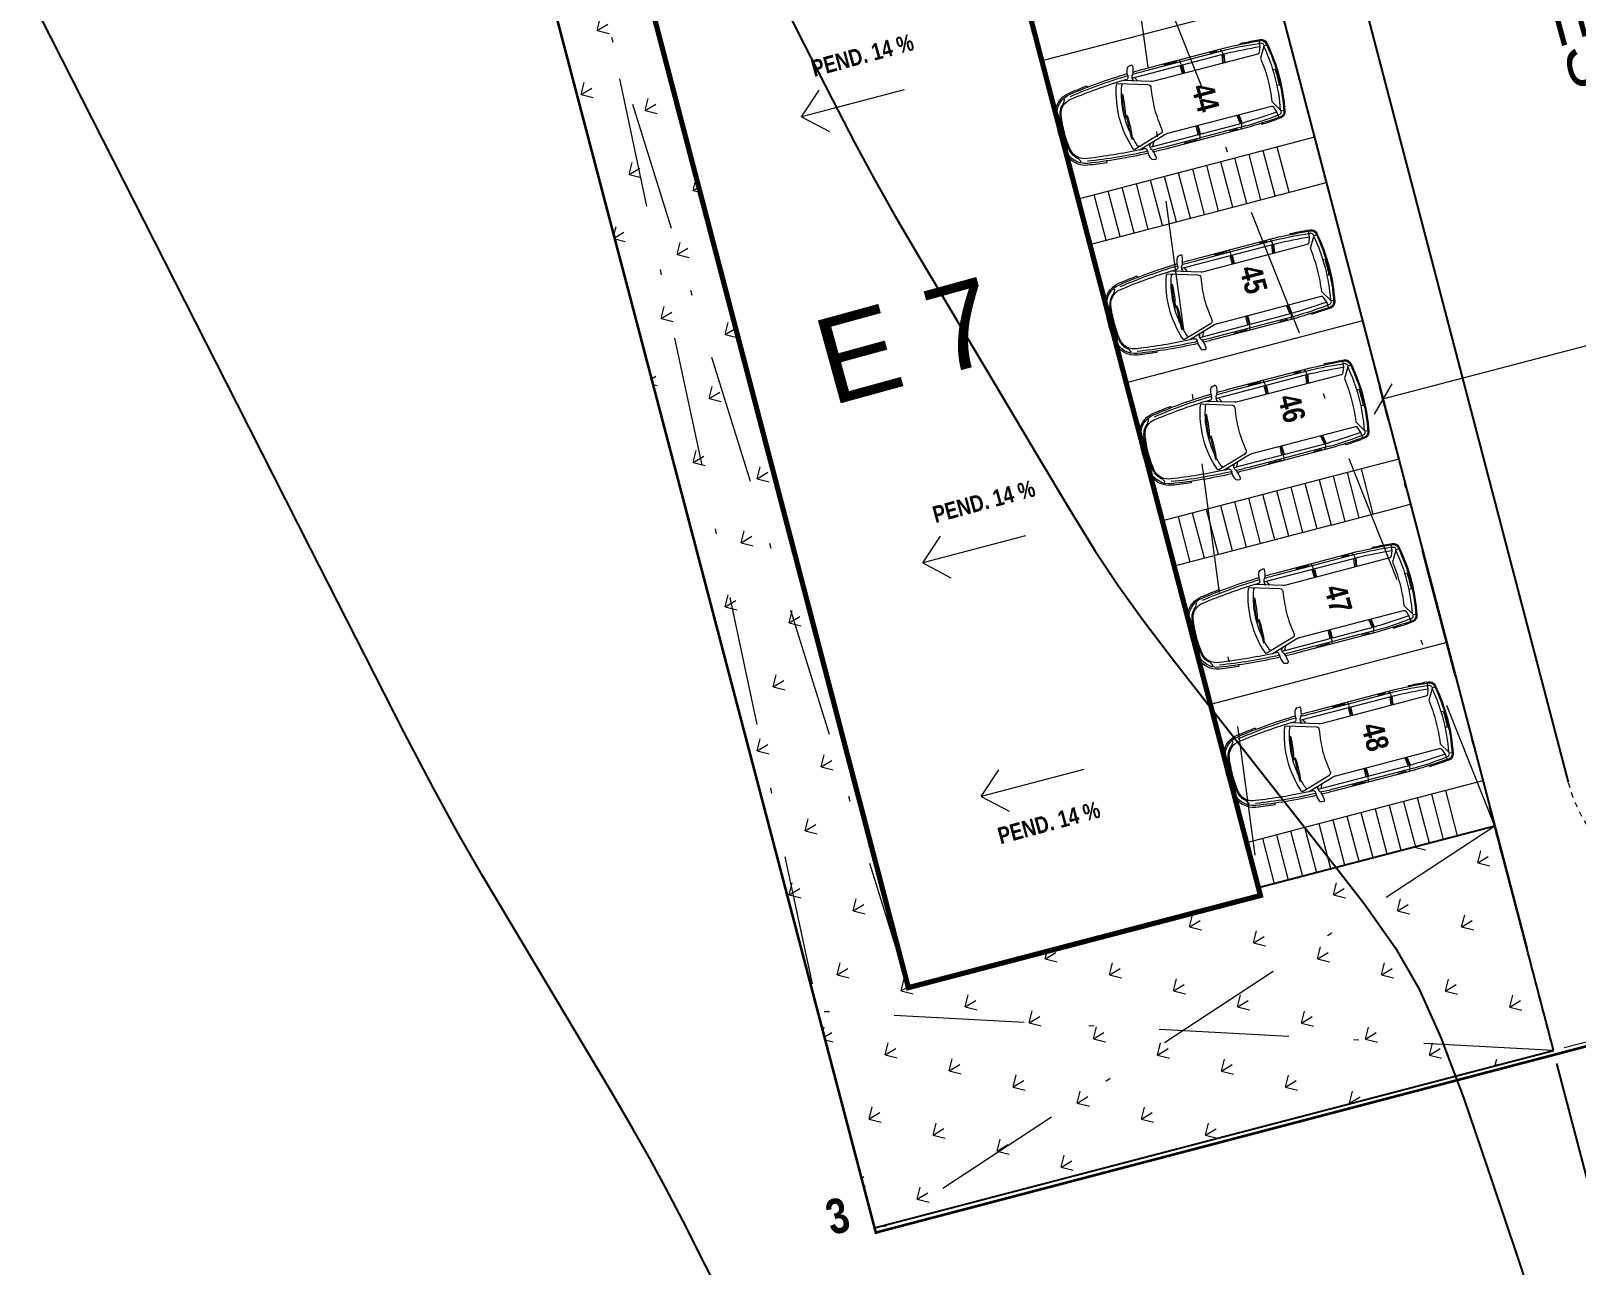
# Model space of a CAD drawing. Header units: metres. Extents: x -899 to -730, y -240 to 6.
# Drawn here: x -874.6 to -844.88, y -216.17 to -192.42 of the extents above; entities that cross this region are included whole.
import ezdxf

# ---------------------------------------------------------------- set-up
doc = ezdxf.new("R2010")
doc.units = ezdxf.units.M
doc.header["$LTSCALE"] = 5
doc.header["$MEASUREMENT"] = 0
doc.linetypes.add('DASHDOT', pattern=[1, 0.5, -0.25, 0, -0.25])
doc.linetypes.add('HIDDEN', pattern=[0.375, 0.25, -0.125])
doc.layers.get('0').update_dxf_attribs({"color": 30})
for name, color, linetype, lineweight in [('A-ANNO-TEXT', 3, 'Continuous', 18), ('A-AREA-PATT', 8, 'Continuous', 18), ('A-FLOR-OVHD', 3, 'HIDDEN', 18), ('U-ANNO-NOTE', 7, 'Continuous', 35), ('U-PARK-MNR', 255, 'Continuous', 13)]:
    doc.layers.add(name, color=color, linetype=linetype, lineweight=lineweight)
doc.layers.add('U-ANNO-DIMS', color=210, linetype='Continuous', lineweight=18, plot=False)
for name, color, linetype in [('U-BLDG', 7, 'Continuous'), ('U-GREN', 60, 'Continuous'), ('U-PROP', 1, 'Continuous'), ('U-STRT', 4, 'Continuous'), ('U-TOPO-CURV', 8, 'Continuous')]:
    doc.layers.add(name, color=color, linetype=linetype)
doc.styles.add('E-ARIAL', font='arial.ttf')
doc.styles.add('E-ROMANS', font='romans.shx', dxfattribs={"width": 0.8})
doc.dimstyles.new('E-0200_TICK_24', dxfattribs={"dimscale": 0.001, "dimtxt": 480, "dimasz": 480, "dimexe": 240, "dimexo": 120, "dimgap": 240, "dimtad": 0, "dimzin": 0, "dimdsep": 46, "dimtxsty": 'E-ROMANS', "dimblk": 'OBLIQUE', "dimcen": 240, "dimclrd": 256, "dimclre": 256, "dimclrt": 256, "dimadec": 0, "dimazin": 0, "dimtfac": 1, "dimtmove": 1, "dimatfit": 3, "dimldrblk": 'OPEN90', "dimfxl": 1, "dimtfill": 1, "dimtolj": 1, "dimtzin": 0, "dimlwd": -1, "dimarcsym": 0})

# ---------------------------------------------------------------- blocks, each defined once
blk = doc.blocks.new('_Oblique')
at = {"color": 0, "linetype": 'ByBlock', "lineweight": -2}
blk.add_line((-0.5, -0.5), (0.5, 0.5), dxfattribs=at)
blk = doc.blocks.new('*D283')
at = {"layer": 'U-ANNO-DIMS', "transparency": 16777216}
for p, q in [((-836.933, -196.451), (-841.814, -197.729)), ((-848.593, -199.504), (-843.712, -198.226))]:
    blk.add_line(p, q, dxfattribs=at)
at = {"layer": 'U-ANNO-DIMS', "linetype": 'DASHDOT', "lineweight": -2, "transparency": 16777216}
for p, q in [((-832.952, -211.657), (-836.994, -196.219)), ((-844.612, -214.709), (-848.654, -199.272))]:
    blk.add_line(p, q, dxfattribs=at)
at = {"layer": 'U-ANNO-DIMS', "linetype": 'DASHDOT', "transparency": 16777216, "xscale": 0.48, "yscale": 0.48, "zscale": 0.48}
for p, rotation in [((-836.933, -196.451), 14.67112543496389), ((-848.593, -199.504), 194.6711254349639)]:
    blk.add_blockref('_Oblique', p, dxfattribs=dict(at, rotation=rotation))
at = {"layer": 'U-ANNO-DIMS', "linetype": 'DASHDOT', "transparency": 16777216, "insert": (-842.763, -197.978), "char_height": 0.48, "attachment_point": 5, "rotation": 14.6711, "style": 'E-ROMANS', "bg_fill": 3, "box_fill_scale": 1.25, "bg_fill_color": 256, "bg_fill_true_color": 13158600, "bg_fill_transparency": 0}
blk.add_mtext('\\A1;12.00', dxfattribs=at)
blk = doc.blocks.new('_Open90')
at = {"color": 0, "linetype": 'ByBlock', "lineweight": -2}
for p, q in [((0, 0), (-1, 0)), ((-0.5, 0.5), (0, 0)), ((0, 0), (-0.5, -0.5))]:
    blk.add_line(p, q, dxfattribs=at)

msp = doc.modelspace()

# ---------------------------------------------------------------- linework, layer by layer
at = {"layer": 'A-ANNO-TEXT', "ltscale": 15}
msp.add_line((-858.373, -215.451, 8.83), (-872.084, -163.079, 8.83), dxfattribs=at)
at = {"layer": 'A-ANNO-TEXT', "linetype": 'DASHDOT'}
for p, q in [((-857.804, -193.554, -97), (-859.776, -194.073, -97)), ((-859.776, -194.073, -97), (-859.437, -193.562, -97)), ((-859.776, -194.073, -97), (-859.239, -194.36, -97)), ((-855.47, -202.139, -97), (-857.442, -202.658, -97)), ((-857.442, -202.658, -97), (-857.103, -202.147, -97)), ((-857.442, -202.658, -97), (-856.906, -202.945, -97)), ((-854.347, -206.633), (-856.319, -207.152)), ((-856.319, -207.152), (-855.98, -206.641)), ((-856.319, -207.152), (-855.782, -207.439))]:
    msp.add_line(p, q, dxfattribs=at)
at = {"layer": 'A-FLOR-OVHD', "linetype": 'DASHDOT'}
for p, q in [((-856.204, -170.43, 8.83), (-850.949, -209.059, 8.83)), ((-867.523, -173.394, 8.83), (-859.462, -211.288, 8.83)), ((-857.721, -210.832, 8.83), (-869.264, -173.85, 8.83))]:
    msp.add_line(p, q, dxfattribs=at)
at = {"layer": 'U-ANNO-NOTE'}
msp.add_point((-858.333, -215.541, 101.29), dxfattribs=at)
at = {"layer": 'U-BLDG', "const_width": 0.1, "elevation": 8.83}
msp.add_lwpolyline([(-862.622, -192.113), (-855.85, -190.34), (-850.949, -209.059), (-857.721, -210.832)], close=True, dxfattribs=at)
at = {"layer": 'U-PARK-MNR', "elevation": 8.83}
for points in [[(-850.607, -191.81), (-855.154, -193)], [(-853.42, -193.329), (-851.598, -192.852)], [(-851.67, -193.044), (-851.688, -192.876)], [(-851.631, -193.033), (-851.649, -192.865)], [(-852.497, -193.087), (-852.45, -193.248)], [(-852.45, -193.075), (-852.413, -193.238)], [(-853.308, -193.389), (-853.372, -193.317)], [(-851.406, -194.051), (-851.34, -194.206)], [(-851.367, -194.04), (-851.301, -194.196)], [(-853.072, -194.659), (-851.25, -194.182)], [(-852.149, -194.418), (-852.186, -194.255)], [(-852.102, -194.406), (-852.149, -194.245)], [(-854.229, -196.531), (-851.211, -195.741), (-849.683, -195.341), (-849.911, -194.47), (-851.439, -194.87), (-854.457, -195.661)], [(-853.003, -194.552), (-853.024, -194.647)], [(-850.398, -195.528), (-850.626, -194.658)], [(-853.263, -194.71), (-853.167, -194.684)], [(-851.482, -195.812), (-851.71, -194.941)], [(-851.211, -195.741), (-851.439, -194.87)], [(-850.94, -195.67), (-851.168, -194.799)], [(-850.669, -195.599), (-850.897, -194.729)], [(-852.565, -196.096), (-852.793, -195.225)], [(-852.295, -196.025), (-852.523, -195.154)], [(-852.024, -195.954), (-852.252, -195.083)], [(-851.753, -195.883), (-851.981, -195.012)], [(-853.649, -196.379), (-853.877, -195.509)], [(-853.378, -196.308), (-853.606, -195.438)], [(-853.107, -196.237), (-853.335, -195.367)], [(-852.836, -196.167), (-853.064, -195.296)], [(-854.191, -196.521), (-854.419, -195.65)], [(-853.92, -196.45), (-854.148, -195.58)], [(-852.462, -196.989), (-850.64, -196.512)], [(-851.539, -196.747), (-851.492, -196.907)], [(-851.492, -196.735), (-851.455, -196.898)], [(-850.712, -196.703), (-850.73, -196.535)], [(-850.673, -196.693), (-850.691, -196.525)], [(-852.35, -197.049), (-852.414, -196.976)], [(-852.114, -198.319), (-850.292, -197.842)], [(-851.191, -198.077), (-851.228, -197.914)], [(-851.144, -198.065), (-851.191, -197.905)], [(-850.448, -197.71), (-850.382, -197.866)], [(-850.409, -197.7), (-850.343, -197.855)], [(-848.986, -198.001), (-853.533, -199.192)], [(-852.045, -198.211), (-852.066, -198.306)], [(-851.806, -199.494), (-849.984, -199.017)], [(-850.056, -199.209), (-850.074, -199.041)], [(-850.017, -199.198), (-850.035, -199.03)], [(-850.883, -199.252), (-850.836, -199.413)], [(-850.836, -199.24), (-850.799, -199.403)], [(-851.997, -199.544), (-851.901, -199.519)], [(-851.694, -199.554), (-851.758, -199.481)], [(-849.792, -200.216), (-849.726, -200.371)], [(-849.753, -200.205), (-849.687, -200.361)], [(-851.458, -200.824), (-849.636, -200.347)], [(-850.535, -200.583), (-850.572, -200.42)], [(-850.488, -200.571), (-850.535, -200.41)], [(-849.818, -201.062), (-849.59, -201.932), (-848.062, -201.532), (-848.29, -200.662), (-849.818, -201.062), (-852.836, -201.852)], [(-851.649, -200.875), (-851.553, -200.849)], [(-851.389, -200.717), (-851.41, -200.812)], [(-849.048, -201.791), (-849.276, -200.92)], [(-850.132, -202.074), (-850.36, -201.204)], [(-849.861, -202.003), (-850.089, -201.133)], [(-849.319, -201.861), (-849.547, -200.991)], [(-851.215, -202.358), (-851.443, -201.487)], [(-850.945, -202.287), (-851.172, -201.416)], [(-850.674, -202.216), (-850.902, -201.345)], [(-850.403, -202.145), (-850.631, -201.274)], [(-852.299, -202.642), (-852.527, -201.771)], [(-852.028, -202.571), (-852.256, -201.7)], [(-851.757, -202.5), (-851.985, -201.629)], [(-851.486, -202.429), (-851.714, -201.558)], [(-852.57, -202.712), (-852.798, -201.842)], [(-849.59, -201.932), (-852.608, -202.723)], [(-850.882, -203.025), (-849.059, -202.548)], [(-849.131, -202.74), (-849.15, -202.572)], [(-849.092, -202.729), (-849.111, -202.561)], [(-849.959, -202.783), (-849.912, -202.944)], [(-849.912, -202.771), (-849.874, -202.934)], [(-850.769, -203.085), (-850.834, -203.012)], [(-850.534, -204.355), (-848.711, -203.878)], [(-848.868, -203.747), (-848.802, -203.902)], [(-848.829, -203.736), (-848.763, -203.892)], [(-849.61, -204.114), (-849.648, -203.951)], [(-849.564, -204.102), (-849.611, -203.941)], [(-847.365, -204.193), (-851.912, -205.383)], [(-850.465, -204.248), (-850.485, -204.343)], [(-850.185, -205.686), (-848.363, -205.209)], [(-848.435, -205.4), (-848.454, -205.232)], [(-848.396, -205.39), (-848.414, -205.222)], [(-850.073, -205.746), (-850.137, -205.673)], [(-849.262, -205.444), (-849.215, -205.604)], [(-849.216, -205.431), (-849.178, -205.594)], [(-849.837, -207.016), (-848.015, -206.539)], [(-848.171, -206.407), (-848.105, -206.563)], [(-848.132, -206.397), (-848.066, -206.552)], [(-848.914, -206.774), (-848.951, -206.611)], [(-848.867, -206.762), (-848.914, -206.602)], [(-846.669, -206.853), (-848.197, -207.253), (-847.969, -208.124), (-846.441, -207.724)], [(-849.768, -206.908), (-849.789, -207.003)], [(-848.197, -207.253), (-851.215, -208.043)], [(-848.511, -208.266), (-848.739, -207.395)], [(-848.24, -208.195), (-848.468, -207.324)], [(-849.865, -208.62), (-850.093, -207.749)], [(-849.594, -208.549), (-849.822, -207.679)], [(-849.324, -208.478), (-849.552, -207.608)], [(-849.053, -208.407), (-849.281, -207.537)], [(-848.782, -208.336), (-849.01, -207.466)], [(-850.949, -208.904), (-851.177, -208.033)], [(-850.678, -208.833), (-850.906, -207.962)], [(-850.407, -208.762), (-850.635, -207.891)], [(-850.136, -208.691), (-850.364, -207.82)], [(-847.969, -208.124), (-850.987, -208.914)]]:
    msp.add_lwpolyline(points, dxfattribs=at)
for points in [[(-851.024, -192.601), (-850.953, -192.588, -0.33391), (-850.825, -192.654, -0.049233), (-850.587, -193.298, -0.049233), (-850.479, -193.976, -0.33391), (-850.559, -194.096), (-850.626, -194.12)], [(-850.981, -192.613), (-850.962, -192.724), (-850.971, -192.833, -0.318175), (-851.001, -192.868), (-852.998, -193.391, -0.07261), (-853.056, -193.398), (-853.611, -193.379), (-853.515, -193.354)], [(-853.407, -193.256, -0.004782), (-853.171, -193.192), (-851.616, -192.785)], [(-853.404, -193.214, -0.004497), (-853.182, -193.153), (-851.626, -192.746, -0.008757), (-851.021, -192.62), (-850.95, -192.608, -0.33391), (-850.843, -192.663, -0.049233), (-850.606, -193.303, -0.049233), (-850.499, -193.977, -0.33391), (-850.565, -194.078), (-850.633, -194.102, -0.008757), (-851.222, -194.289), (-852.778, -194.696, -0.004497), (-853.001, -194.752)], [(-851.932, -192.826), (-851.93, -192.831, 0.414214), (-851.912, -192.842), (-851.796, -192.811, 0.414214), (-851.785, -192.793), (-851.787, -192.788)], [(-851.733, -192.774, -0.193782), (-851.669, -192.871), (-851.65, -193.039)], [(-851.617, -192.785, -0.024357), (-850.973, -192.663, -0.000346), (-850.943, -192.658, -0.337483), (-850.889, -192.686, -0.001846), (-850.879, -192.708), (-850.833, -192.69)], [(-851.601, -192.853, -0.013486), (-850.962, -192.724)], [(-851.331, -192.682), (-851.335, -192.662, -0.004489), (-851.024, -192.601)], [(-854.604, -193.683, -0.030527), (-853.501, -193.283, -0.148415), (-853.508, -193.135, -0.230944), (-853.48, -193.101), (-853.44, -193.084, -0.474401), (-853.413, -193.098, -0.077882), (-853.404, -193.25)], [(-852.806, -193.055), (-852.805, -193.06, 0.414214), (-852.787, -193.071), (-852.566, -193.013, 0.414214), (-852.555, -192.994), (-852.556, -192.989)], [(-852.517, -192.979, -0.092017), (-852.474, -193.081), (-852.431, -193.243)], [(-850.708, -193.166), (-850.67, -193.154, -0.011619), (-850.625, -193.308, -0.011619), (-850.588, -193.465), (-850.628, -193.473)], [(-854.826, -194.408, -0.035089), (-854.891, -194.064, -0.333012), (-854.631, -193.619, -0.008677), (-854.284, -193.478), (-854.272, -193.51)], [(-853.111, -194.778, -0.030512), (-854.273, -194.971, -0.333012), (-854.686, -194.728, -0.035089), (-854.797, -194.4, -0.035089), (-854.861, -194.061, -0.333012), (-854.62, -193.646, -0.030512), (-853.512, -193.245)], [(-854.72, -194.38, -0.035364), (-854.782, -194.049, -0.355184), (-854.578, -193.73, -0.024392), (-853.611, -193.379)], [(-853.659, -194.109, -0.081313), (-853.717, -193.454, -0.39897), (-853.696, -193.436), (-853.113, -193.456, -0.386285), (-853.055, -193.512, 0.028833), (-852.988, -193.927, 0.028833), (-852.843, -194.321, -0.386285), (-852.866, -194.399), (-853.365, -194.702, -0.39897), (-853.392, -194.696, -0.085834), (-853.659, -194.108)], [(-853.563, -194.083, -0.086771), (-853.618, -193.467, -0.399668), (-853.587, -193.44)], [(-853.57, -193.41, -0.000015), (-853.569, -193.41)], [(-853.503, -193.276, -0.073812), (-853.498, -193.305), (-853.497, -193.313, -0.346455), (-853.533, -193.364, 0.000174), (-853.547, -193.368)], [(-853.406, -193.243, -0.179061), (-853.414, -193.27, 0.20076), (-853.424, -193.308), (-853.418, -193.347, 0.386037), (-853.387, -193.373)], [(-854.854, -194.115), (-854.8, -194.062, -0.001094), (-854.802, -194.051, -0.204341), (-854.73, -193.81, 0.121962), (-854.728, -193.806), (-854.716, -193.746, 0.526865), (-854.727, -193.734), (-854.753, -193.739)], [(-850.595, -194.088), (-850.633, -193.982), (-850.694, -193.892, 0.318175), (-850.737, -193.876), (-852.735, -194.399, 0.07261), (-852.788, -194.421), (-853.263, -194.71, -0.024392), (-854.278, -194.878, -0.355184), (-854.611, -194.699, -0.035364), (-854.72, -194.38)], [(-853.445, -194.403, -0.047678), (-853.563, -194.083)], [(-851.387, -194.046), (-851.321, -194.201, -0.193782), (-851.329, -194.317)], [(-850.633, -193.982, -0.013486), (-851.253, -194.183)], [(-851.233, -194.25, 0.024357), (-850.612, -194.041, 0.000346), (-850.584, -194.031, 0.337483), (-850.55, -193.98, 0.001846), (-850.552, -193.955), (-850.503, -193.949)], [(-854.78, -194.377, -0.027374), (-854.832, -194.115)], [(-854.773, -194.356, -0.026405), (-854.821, -194.104)], [(-854.766, -194.335, -0.025368), (-854.81, -194.093)], [(-854.776, -194.395), (-854.756, -194.337, -0.74325), (-854.746, -194.337), (-854.734, -194.384)], [(-851.232, -194.25), (-852.788, -194.657, -0.004782), (-853.024, -194.717)], [(-852.168, -194.25), (-852.125, -194.412, -0.092017), (-852.113, -194.522)], [(-851.528, -194.369), (-851.529, -194.364, -0.414214), (-851.518, -194.346), (-851.402, -194.315, -0.414214), (-851.384, -194.326), (-851.383, -194.331)], [(-850.934, -194.2), (-850.928, -194.219, 0.004489), (-850.626, -194.121)], [(-854.826, -194.408, 0.035089), (-854.714, -194.739, 0.333012), (-854.269, -195.001, 0.008677), (-853.898, -194.953), (-853.903, -194.92)], [(-854.776, -194.395), (-854.73, -194.436, 0.74325), (-854.722, -194.431), (-854.734, -194.384)], [(-854.687, -194.667, -0.027374), (-854.771, -194.413)], [(-854.673, -194.671, -0.026405), (-854.754, -194.428)], [(-854.658, -194.675, -0.025368), (-854.738, -194.442)], [(-854.434, -194.956), (-854.41, -194.947, 0.526865), (-854.405, -194.931), (-854.446, -194.885, 0.121962), (-854.45, -194.882, -0.204341), (-854.63, -194.707, -0.001094), (-854.634, -194.697), (-854.707, -194.677)], [(-853.271, -194.645, -0.399668), (-853.312, -194.636, -0.029207), (-853.419, -194.456)], [(-853.241, -194.662, -0.000015), (-853.242, -194.662)], [(-853.202, -194.688, 0.000174), (-853.187, -194.685, -0.346455), (-853.131, -194.711), (-853.128, -194.718, -0.073812), (-853.118, -194.746, 0.148415), (-853.052, -194.879, 0.230944), (-853.011, -194.894), (-852.968, -194.89, 0.474401), (-852.95, -194.865, 0.077882), (-853.017, -194.728, 0.179061), (-853.038, -194.708, -0.20076), (-853.064, -194.68), (-853.079, -194.643, -0.386037), (-853.064, -194.605)], [(-852.403, -194.598), (-852.404, -194.593, -0.414214), (-852.393, -194.575), (-852.172, -194.517, -0.414214), (-852.153, -194.527), (-852.152, -194.532)], [(-853.12, -194.739, -0.030527), (-854.278, -194.931)], [(-852.653, -197.038), (-852.098, -197.057, 0.07261), (-852.04, -197.051), (-850.043, -196.528, 0.318175), (-850.013, -196.492), (-850.004, -196.384), (-850.023, -196.273)], [(-852.449, -196.915, -0.004782), (-852.213, -196.851), (-850.658, -196.444)], [(-852.446, -196.873, -0.004497), (-852.223, -196.813), (-850.668, -196.405, -0.008757), (-850.063, -196.28), (-849.992, -196.267, -0.33391), (-849.885, -196.322, -0.049233), (-849.648, -196.963, -0.049233), (-849.541, -197.637, -0.33391), (-849.607, -197.737), (-849.675, -197.761, -0.008757), (-850.264, -197.948), (-851.82, -198.355, -0.004497), (-852.043, -198.412)], [(-850.974, -196.485), (-850.972, -196.49, 0.414214), (-850.954, -196.501), (-850.838, -196.47, 0.414214), (-850.827, -196.452), (-850.828, -196.447)], [(-850.692, -196.698), (-850.711, -196.53, 0.193782), (-850.775, -196.433)], [(-850.659, -196.444, -0.024357), (-850.015, -196.322, -0.000346), (-849.985, -196.317, -0.337483), (-849.931, -196.345, -0.001846), (-849.921, -196.368), (-849.875, -196.349)], [(-850.643, -196.512, -0.013486), (-850.004, -196.384)], [(-850.373, -196.341), (-850.377, -196.322, -0.004489), (-850.066, -196.26)], [(-850.066, -196.26), (-849.995, -196.248, -0.33391), (-849.867, -196.313, -0.049233), (-849.629, -196.957, -0.049233), (-849.521, -197.636, -0.33391), (-849.601, -197.756), (-849.668, -197.78)], [(-852.429, -197.032, -0.386037), (-852.46, -197.006), (-852.465, -196.967, -0.20076), (-852.456, -196.93, 0.179061), (-852.448, -196.902, 0.077882), (-852.457, -196.75, 0.474401), (-852.484, -196.736), (-852.524, -196.754, 0.230944), (-852.552, -196.787, 0.148415), (-852.545, -196.936, -0.073812), (-852.539, -196.964), (-852.539, -196.972, -0.346455), (-852.575, -197.023, 0.000174), (-852.589, -197.027)], [(-851.598, -196.649), (-851.597, -196.654, -0.414214), (-851.607, -196.672), (-851.829, -196.73, -0.414214), (-851.847, -196.719), (-851.848, -196.714)], [(-851.559, -196.639, -0.092017), (-851.516, -196.741), (-851.473, -196.902)], [(-852.153, -198.438, -0.030512), (-853.315, -198.63, -0.333012), (-853.728, -198.387, -0.035089), (-853.839, -198.06, -0.035089), (-853.903, -197.72, -0.333012), (-853.662, -197.306, -0.030512), (-852.554, -196.904)], [(-853.762, -198.039, -0.035364), (-853.824, -197.708, -0.355184), (-853.62, -197.389, -0.024392), (-852.653, -197.038), (-852.557, -197.013)], [(-853.646, -197.343, -0.030527), (-852.543, -196.942)], [(-849.75, -196.825), (-849.712, -196.813, -0.011619), (-849.667, -196.968, -0.011619), (-849.63, -197.124), (-849.669, -197.132)], [(-853.868, -198.067, -0.035089), (-853.933, -197.724, -0.333012), (-853.673, -197.278, -0.008677), (-853.326, -197.138), (-853.314, -197.169)], [(-852.701, -197.768, -0.081313), (-852.759, -197.114, -0.39897), (-852.738, -197.096), (-852.155, -197.115, -0.386285), (-852.097, -197.172, 0.028833), (-852.03, -197.586, 0.028833), (-851.885, -197.981, -0.386285), (-851.908, -198.058), (-852.407, -198.361, -0.39897), (-852.434, -198.355, -0.085834), (-852.701, -197.768)], [(-852.604, -197.743, -0.086771), (-852.66, -197.127, -0.399668), (-852.629, -197.099)], [(-852.612, -197.07, -0.000015), (-852.611, -197.069)], [(-853.795, -197.398), (-853.769, -197.394, -0.526865), (-853.758, -197.406), (-853.77, -197.466, -0.121962), (-853.772, -197.47, 0.204341), (-853.844, -197.711, 0.001094), (-853.842, -197.721), (-853.896, -197.775)], [(-849.637, -197.748), (-849.675, -197.642), (-849.736, -197.551, 0.318175), (-849.779, -197.535), (-851.777, -198.058, 0.07261), (-851.83, -198.08), (-852.305, -198.369)], [(-849.675, -197.642, -0.013486), (-850.295, -197.842)], [(-849.545, -197.608), (-849.594, -197.615, -0.001846), (-849.592, -197.64, -0.337483), (-849.625, -197.69, -0.000346), (-849.654, -197.701, -0.024357), (-850.275, -197.91)], [(-853.822, -198.036, -0.027374), (-853.874, -197.774)], [(-853.815, -198.015, -0.026405), (-853.863, -197.763)], [(-853.808, -197.994, -0.025368), (-853.852, -197.753)], [(-852.487, -198.063, -0.047678), (-852.605, -197.742)], [(-850.274, -197.909), (-851.83, -198.317, -0.004782), (-852.066, -198.376)], [(-851.21, -197.909), (-851.167, -198.071, -0.092017), (-851.155, -198.181)], [(-850.429, -197.705), (-850.363, -197.861, -0.193782), (-850.371, -197.976)], [(-849.668, -197.78, -0.004489), (-849.97, -197.879), (-849.976, -197.859)], [(-852.945, -198.579), (-852.94, -198.612, -0.008677), (-853.311, -198.66, -0.333012), (-853.756, -198.399, -0.035089), (-853.868, -198.067)], [(-853.818, -198.054), (-853.798, -197.996, -0.74325), (-853.788, -197.996), (-853.776, -198.043)], [(-853.818, -198.055), (-853.772, -198.095, 0.74325), (-853.764, -198.09), (-853.776, -198.044)], [(-853.729, -198.326, -0.027374), (-853.813, -198.072)], [(-853.715, -198.33, -0.026405), (-853.796, -198.087)], [(-853.7, -198.334, -0.025368), (-853.78, -198.102)], [(-852.209, -198.344), (-852.305, -198.369, -0.024392), (-853.32, -198.537, -0.355184), (-853.653, -198.359, -0.035364), (-853.762, -198.04)], [(-852.313, -198.304, -0.399668), (-852.354, -198.295, -0.029207), (-852.461, -198.115)], [(-851.445, -198.257), (-851.446, -198.252, -0.414214), (-851.435, -198.234), (-851.214, -198.176, -0.414214), (-851.195, -198.187), (-851.194, -198.192)], [(-850.57, -198.028), (-850.571, -198.023, -0.414214), (-850.56, -198.005), (-850.444, -197.975, -0.414214), (-850.426, -197.985), (-850.425, -197.99)], [(-853.749, -198.336), (-853.676, -198.357, 0.001094), (-853.672, -198.366, 0.204341), (-853.492, -198.541, -0.121962), (-853.488, -198.544), (-853.447, -198.59, -0.526865), (-853.451, -198.606), (-853.476, -198.615)], [(-852.162, -198.399, -0.030527), (-853.32, -198.591)], [(-852.283, -198.322, -0.000015), (-852.284, -198.322)], [(-852.244, -198.348, 0.000174), (-852.229, -198.344, -0.346455), (-852.173, -198.371), (-852.169, -198.378, -0.073812), (-852.16, -198.406, 0.148415), (-852.094, -198.538, 0.230944), (-852.053, -198.554), (-852.01, -198.55, 0.474401), (-851.992, -198.524, 0.077882), (-852.059, -198.387, 0.179061), (-852.08, -198.367, -0.20076), (-852.106, -198.339), (-852.12, -198.302, -0.386037), (-852.106, -198.265)], [(-853.106, -200.545, -0.035364), (-853.168, -200.214, -0.355184), (-852.964, -199.895, -0.024392), (-851.997, -199.544), (-851.442, -199.563, 0.07261), (-851.384, -199.556), (-849.387, -199.033, 0.318175), (-849.357, -198.998), (-849.348, -198.889), (-849.367, -198.778)], [(-851.79, -199.378, -0.004497), (-851.567, -199.318), (-850.012, -198.911, -0.008757), (-849.407, -198.785), (-849.336, -198.773, -0.33391), (-849.229, -198.828, -0.049233), (-848.992, -199.468, -0.049233), (-848.885, -200.142, -0.33391), (-848.951, -200.243), (-849.019, -200.267, -0.008757), (-849.608, -200.454), (-851.164, -200.861, -0.004497), (-851.387, -200.917)], [(-850.003, -198.95, -0.024357), (-849.359, -198.828, -0.000346), (-849.329, -198.823, -0.337483), (-849.275, -198.851, -0.001846), (-849.265, -198.873), (-849.219, -198.855)], [(-849.717, -198.847), (-849.721, -198.827, -0.004489), (-849.41, -198.766)], [(-849.41, -198.766), (-849.339, -198.753, -0.33391), (-849.211, -198.819, -0.049233), (-848.973, -199.463, -0.049233), (-848.865, -200.141, -0.33391), (-848.945, -200.261), (-849.012, -200.285)], [(-851.793, -199.421, -0.004782), (-851.557, -199.357), (-850.002, -198.95)], [(-850.318, -198.991), (-850.316, -198.996, 0.414214), (-850.298, -199.006), (-850.182, -198.976, 0.414214), (-850.171, -198.958), (-850.172, -198.953)], [(-850.119, -198.939, -0.193782), (-850.055, -199.036), (-850.036, -199.204)], [(-849.987, -199.018, -0.013486), (-849.348, -198.889)], [(-851.497, -200.943, -0.030512), (-852.659, -201.136, -0.333012), (-853.072, -200.893, -0.035089), (-853.183, -200.565, -0.035089), (-853.247, -200.226, -0.333012), (-853.006, -199.811, -0.030512), (-851.898, -199.41)], [(-851.933, -199.533, -0.000174), (-851.919, -199.528, 0.346455), (-851.883, -199.478), (-851.884, -199.47, 0.073812), (-851.889, -199.441, -0.148415), (-851.896, -199.293, -0.230944), (-851.868, -199.26), (-851.828, -199.242, -0.474401), (-851.801, -199.256, -0.077882), (-851.792, -199.408, -0.179061), (-851.8, -199.435, 0.20076), (-851.809, -199.473), (-851.804, -199.512, 0.386037), (-851.773, -199.538)], [(-851.192, -199.22), (-851.191, -199.225, 0.414214), (-851.173, -199.236), (-850.951, -199.178, 0.414214), (-850.941, -199.159), (-850.942, -199.154)], [(-850.903, -199.144, -0.092017), (-850.86, -199.246), (-850.817, -199.408)], [(-849.094, -199.331), (-849.056, -199.319, -0.011619), (-849.011, -199.473, -0.011619), (-848.974, -199.629), (-849.013, -199.638)], [(-853.212, -200.573, -0.035089), (-853.277, -200.229, -0.333012), (-853.017, -199.784, -0.008677), (-852.67, -199.643), (-852.658, -199.675)], [(-852.99, -199.848, -0.030527), (-851.887, -199.448)], [(-852.045, -200.274, -0.081313), (-852.103, -199.619, -0.39897), (-852.082, -199.601), (-851.499, -199.621, -0.386285), (-851.441, -199.677, 0.028833), (-851.374, -200.092, 0.028833), (-851.229, -200.486, -0.386285), (-851.252, -200.564), (-851.751, -200.867, -0.39897), (-851.778, -200.861, -0.085834), (-852.045, -200.273)], [(-851.949, -200.248, -0.086771), (-852.004, -199.632, -0.399668), (-851.973, -199.605)], [(-851.956, -199.575, -0.000015), (-851.955, -199.575)], [(-853.24, -200.28), (-853.186, -200.227, -0.001094), (-853.188, -200.216, -0.204341), (-853.116, -199.975, 0.121962), (-853.114, -199.971), (-853.102, -199.911, 0.526865), (-853.113, -199.899), (-853.139, -199.903)], [(-853.166, -200.542, -0.027374), (-853.218, -200.279)], [(-853.159, -200.521, -0.026405), (-853.207, -200.269)], [(-853.152, -200.5, -0.025368), (-853.196, -200.258)], [(-848.981, -200.253), (-849.019, -200.147), (-849.08, -200.057, 0.318175), (-849.123, -200.041), (-851.121, -200.563, 0.07261), (-851.174, -200.586), (-851.649, -200.875, -0.024392), (-852.664, -201.043, -0.355184), (-852.997, -200.864, -0.035364), (-853.106, -200.545)], [(-851.831, -200.568, -0.047678), (-851.949, -200.248)], [(-849.773, -200.211), (-849.707, -200.366, -0.193782), (-849.715, -200.482)], [(-849.019, -200.147, -0.013486), (-849.639, -200.348)], [(-849.619, -200.415, 0.024357), (-848.998, -200.206, 0.000346), (-848.97, -200.196, 0.337483), (-848.936, -200.145, 0.001846), (-848.938, -200.12), (-848.889, -200.114)], [(-849.32, -200.365), (-849.314, -200.384, 0.004489), (-849.012, -200.286)], [(-852.289, -201.085), (-852.284, -201.118, -0.008677), (-852.655, -201.166, -0.333012), (-853.1, -200.904, -0.035089), (-853.212, -200.573)], [(-853.162, -200.559), (-853.142, -200.502, -0.74325), (-853.132, -200.502), (-853.12, -200.549)], [(-853.162, -200.56), (-853.116, -200.601, 0.74325), (-853.108, -200.596), (-853.12, -200.549)], [(-853.073, -200.832, -0.027374), (-853.157, -200.578)], [(-853.059, -200.836, -0.026405), (-853.14, -200.592)], [(-853.044, -200.84, -0.025368), (-853.124, -200.607)], [(-851.657, -200.81, -0.399668), (-851.698, -200.801, -0.029207), (-851.805, -200.621)], [(-849.618, -200.415), (-851.174, -200.822, -0.004782), (-851.41, -200.882)], [(-850.554, -200.415), (-850.511, -200.577, -0.092017), (-850.499, -200.687)], [(-849.914, -200.534), (-849.915, -200.529, -0.414214), (-849.904, -200.511), (-849.788, -200.48, -0.414214), (-849.77, -200.491), (-849.769, -200.496)], [(-852.82, -201.121), (-852.795, -201.112, 0.526865), (-852.791, -201.096), (-852.832, -201.05, 0.121962), (-852.836, -201.047, -0.204341), (-853.016, -200.872, -0.001094), (-853.02, -200.862), (-853.093, -200.842)], [(-851.506, -200.904, -0.030527), (-852.664, -201.096)], [(-851.627, -200.827, -0.000015), (-851.628, -200.827)], [(-851.588, -200.853, 0.000174), (-851.573, -200.85, -0.346455), (-851.517, -200.876), (-851.513, -200.883, -0.073812), (-851.504, -200.911, 0.148415), (-851.438, -201.044, 0.230944), (-851.397, -201.059), (-851.354, -201.055, 0.474401), (-851.336, -201.03, 0.077882), (-851.403, -200.892, 0.179061), (-851.424, -200.873, -0.20076), (-851.45, -200.845), (-851.464, -200.808, -0.386037), (-851.45, -200.77)], [(-850.789, -200.763), (-850.79, -200.758, -0.414214), (-850.779, -200.74), (-850.558, -200.682, -0.414214), (-850.539, -200.692), (-850.538, -200.697)], [(-848.443, -202.309), (-848.424, -202.42), (-848.433, -202.529, -0.318175), (-848.462, -202.564), (-850.46, -203.087, -0.07261), (-850.517, -203.094), (-851.073, -203.075), (-850.976, -203.05)], [(-850.865, -202.909, -0.004497), (-850.643, -202.849), (-849.087, -202.442, -0.008757), (-848.482, -202.316), (-848.412, -202.304, -0.33391), (-848.305, -202.359, -0.049233), (-848.068, -202.999, -0.049233), (-847.96, -203.673, -0.33391), (-848.027, -203.774), (-848.094, -203.798, -0.008757), (-848.683, -203.985), (-850.239, -204.392, -0.004497), (-850.462, -204.448)], [(-849.078, -202.481, -0.024357), (-848.434, -202.359, -0.000346), (-848.405, -202.354, -0.337483), (-848.351, -202.382, -0.001846), (-848.34, -202.404), (-848.294, -202.386)], [(-848.793, -202.378), (-848.797, -202.358, -0.004489), (-848.486, -202.297)], [(-848.486, -202.297), (-848.415, -202.284, -0.33391), (-848.287, -202.35, -0.049233), (-848.048, -202.994, -0.049233), (-847.94, -203.672, -0.33391), (-848.02, -203.792), (-848.088, -203.816)], [(-850.868, -202.952, -0.004782), (-850.633, -202.888), (-849.077, -202.481)], [(-850.268, -202.751), (-850.267, -202.756, 0.414214), (-850.248, -202.767), (-850.027, -202.709, 0.414214), (-850.016, -202.69), (-850.018, -202.685)], [(-849.979, -202.675, -0.092017), (-849.935, -202.777), (-849.893, -202.939)], [(-849.393, -202.522), (-849.392, -202.527, 0.414214), (-849.374, -202.537), (-849.257, -202.507, 0.414214), (-849.247, -202.489), (-849.248, -202.484)], [(-849.195, -202.47, -0.193782), (-849.13, -202.567), (-849.112, -202.734)], [(-849.063, -202.549, -0.013486), (-848.424, -202.42)], [(-850.572, -204.474, -0.030512), (-851.734, -204.667, -0.333012), (-852.148, -204.424, -0.035089), (-852.258, -204.096, -0.035089), (-852.322, -203.757, -0.333012), (-852.081, -203.342, -0.030512), (-850.974, -202.941)], [(-852.066, -203.379, -0.030527), (-850.963, -202.979)], [(-851.009, -203.064, -0.000174), (-850.995, -203.059, 0.346455), (-850.959, -203.009), (-850.959, -203.001, 0.073812), (-850.965, -202.972, -0.148415), (-850.972, -202.824, -0.230944), (-850.944, -202.791), (-850.904, -202.773, -0.474401), (-850.876, -202.787, -0.077882), (-850.867, -202.939, -0.179061), (-850.875, -202.966, 0.20076), (-850.885, -203.004), (-850.879, -203.043, 0.386037), (-850.848, -203.069)], [(-848.169, -202.862), (-848.131, -202.85, -0.011619), (-848.087, -203.004, -0.011619), (-848.05, -203.16), (-848.089, -203.169)], [(-852.287, -204.104, -0.035089), (-852.352, -203.76, -0.333012), (-852.093, -203.315, -0.008677), (-851.745, -203.174), (-851.733, -203.206)], [(-852.181, -204.076, -0.035364), (-852.243, -203.745, -0.355184), (-852.04, -203.426, -0.024392), (-851.073, -203.075)], [(-851.121, -203.805, -0.081313), (-851.179, -203.15, -0.39897), (-851.158, -203.132), (-850.575, -203.152, -0.386285), (-850.517, -203.208, 0.028833), (-850.449, -203.623, 0.028833), (-850.305, -204.017, -0.386285), (-850.328, -204.095), (-850.827, -204.398, -0.39897), (-850.854, -204.392, -0.085834), (-851.121, -203.804)], [(-851.024, -203.779, -0.086771), (-851.079, -203.163, -0.399668), (-851.048, -203.136)], [(-851.032, -203.106, -0.000015), (-851.03, -203.106)], [(-852.315, -203.811), (-852.262, -203.758, -0.001094), (-852.263, -203.747, -0.204341), (-852.192, -203.506, 0.121962), (-852.19, -203.502), (-852.177, -203.442, 0.526865), (-852.188, -203.43), (-852.215, -203.434)], [(-850.628, -204.38), (-850.724, -204.406), (-850.249, -204.117, -0.07261), (-850.196, -204.094), (-848.199, -203.572, -0.318175), (-848.155, -203.588), (-848.094, -203.678), (-848.057, -203.784)], [(-852.242, -204.073, -0.027374), (-852.293, -203.81)], [(-852.235, -204.052, -0.026405), (-852.283, -203.8)], [(-852.227, -204.031, -0.025368), (-852.272, -203.789)], [(-850.907, -204.099, -0.047678), (-851.024, -203.779)], [(-848.848, -203.742), (-848.782, -203.897, -0.193782), (-848.791, -204.013)], [(-848.094, -203.678, -0.013486), (-848.714, -203.879)], [(-848.695, -203.946, 0.024357), (-848.073, -203.737, 0.000346), (-848.045, -203.727, 0.337483), (-848.012, -203.676, 0.001846), (-848.014, -203.651), (-847.965, -203.645)], [(-848.395, -203.896), (-848.389, -203.915, 0.004489), (-848.088, -203.817)], [(-852.287, -204.104, 0.035089), (-852.175, -204.435, 0.333012), (-851.731, -204.697, 0.008677), (-851.359, -204.649), (-851.364, -204.616)], [(-852.237, -204.09), (-852.218, -204.033, -0.74325), (-852.208, -204.033), (-852.196, -204.08)], [(-852.237, -204.091), (-852.192, -204.132, 0.74325), (-852.183, -204.127), (-852.196, -204.08)], [(-852.149, -204.363, -0.027374), (-852.232, -204.109)], [(-852.134, -204.367, -0.026405), (-852.216, -204.123)], [(-852.12, -204.371, -0.025368), (-852.199, -204.138)], [(-850.724, -204.406, -0.024392), (-851.739, -204.574, -0.355184), (-852.073, -204.395, -0.035364), (-852.181, -204.076)], [(-850.733, -204.341, -0.399668), (-850.773, -204.332, -0.029207), (-850.881, -204.152)], [(-848.693, -203.946), (-850.249, -204.353, -0.004782), (-850.486, -204.413)], [(-849.629, -203.946), (-849.587, -204.108, -0.092017), (-849.575, -204.218)], [(-848.989, -204.065), (-848.991, -204.06, -0.414214), (-848.98, -204.042), (-848.864, -204.011, -0.414214), (-848.845, -204.022), (-848.844, -204.027)], [(-851.896, -204.652), (-851.871, -204.643, 0.526865), (-851.867, -204.627), (-851.907, -204.581, 0.121962), (-851.911, -204.578, -0.204341), (-852.091, -204.403, -0.001094), (-852.095, -204.393), (-852.168, -204.373)], [(-850.581, -204.435, -0.030527), (-851.739, -204.627)], [(-850.703, -204.358, -0.000015), (-850.704, -204.358)], [(-850.663, -204.384, 0.000174), (-850.649, -204.381, -0.346455), (-850.593, -204.407), (-850.589, -204.414, -0.073812), (-850.58, -204.442, 0.148415), (-850.514, -204.575, 0.230944), (-850.473, -204.59), (-850.429, -204.586, 0.474401), (-850.412, -204.561, 0.077882), (-850.478, -204.423, 0.179061), (-850.499, -204.404, -0.20076), (-850.526, -204.376), (-850.54, -204.339, -0.386037), (-850.526, -204.301)], [(-849.864, -204.294), (-849.865, -204.289, -0.414214), (-849.855, -204.271), (-849.633, -204.213, -0.414214), (-849.615, -204.223), (-849.614, -204.228)], [(-847.746, -204.97), (-847.727, -205.08), (-847.736, -205.189, -0.318175), (-847.766, -205.225), (-849.763, -205.748, -0.07261), (-849.821, -205.754), (-850.376, -205.735), (-850.28, -205.71)], [(-850.169, -205.57, -0.004497), (-849.947, -205.509), (-848.391, -205.102, -0.008757), (-847.786, -204.977), (-847.715, -204.964, -0.33391), (-847.608, -205.019, -0.049233), (-847.371, -205.659, -0.049233), (-847.264, -206.334, -0.33391), (-847.33, -206.434), (-847.398, -206.458, -0.008757), (-847.987, -206.645), (-849.543, -207.052, -0.004497), (-849.766, -207.109)], [(-848.382, -205.141, -0.024357), (-847.738, -205.019, -0.000346), (-847.708, -205.014, -0.337483), (-847.654, -205.042, -0.001846), (-847.644, -205.065), (-847.598, -205.046)], [(-848.366, -205.209, -0.013486), (-847.727, -205.08)], [(-848.096, -205.038), (-848.1, -205.019, -0.004489), (-847.789, -204.957)], [(-847.789, -204.957), (-847.718, -204.945, -0.33391), (-847.59, -205.01, -0.049233), (-847.352, -205.654, -0.049233), (-847.244, -206.333, -0.33391), (-847.324, -206.453), (-847.391, -206.477)], [(-850.172, -205.612, -0.004782), (-849.936, -205.548), (-848.381, -205.141)], [(-849.572, -205.411), (-849.57, -205.416, 0.414214), (-849.552, -205.427), (-849.331, -205.369, 0.414214), (-849.32, -205.351), (-849.321, -205.346)], [(-849.282, -205.336, -0.092017), (-849.239, -205.438), (-849.197, -205.599)], [(-848.697, -205.182), (-848.695, -205.187, 0.414214), (-848.677, -205.198), (-848.561, -205.167, 0.414214), (-848.55, -205.149), (-848.552, -205.144)], [(-848.498, -205.13, -0.193782), (-848.434, -205.227), (-848.415, -205.395)], [(-849.876, -207.135, -0.030512), (-851.038, -207.327, -0.333012), (-851.451, -207.084, -0.035089), (-851.562, -206.757, -0.035089), (-851.626, -206.417, -0.333012), (-851.385, -206.003, -0.030512), (-850.277, -205.601)], [(-851.369, -206.04, -0.030527), (-850.266, -205.639)], [(-850.313, -205.724, -0.000174), (-850.298, -205.72, 0.346455), (-850.262, -205.669), (-850.263, -205.661, 0.073812), (-850.268, -205.633, -0.148415), (-850.275, -205.484, -0.230944), (-850.247, -205.451), (-850.207, -205.433, -0.474401), (-850.18, -205.447, -0.077882), (-850.171, -205.599, -0.179061), (-850.179, -205.627, 0.20076), (-850.189, -205.664), (-850.183, -205.703, 0.386037), (-850.152, -205.729)], [(-847.473, -205.522), (-847.435, -205.51, -0.011619), (-847.39, -205.665, -0.011619), (-847.353, -205.821), (-847.393, -205.829)], [(-851.591, -206.764, -0.035089), (-851.656, -206.421, -0.333012), (-851.396, -205.975, -0.008677), (-851.049, -205.835), (-851.037, -205.866)], [(-851.485, -206.736, -0.035364), (-851.547, -206.405, -0.355184), (-851.343, -206.086, -0.024392), (-850.376, -205.735)], [(-850.424, -206.465, -0.081313), (-850.482, -205.811, -0.39897), (-850.461, -205.792), (-849.878, -205.812, -0.386285), (-849.82, -205.868, 0.028833), (-849.753, -206.283, 0.028833), (-849.609, -206.678, -0.386285), (-849.631, -206.755), (-850.13, -207.058, -0.39897), (-850.157, -207.052, -0.085834), (-850.424, -206.465)], [(-850.328, -206.44, -0.086771), (-850.383, -205.824, -0.399668), (-850.352, -205.796)], [(-850.335, -205.766, -0.000015), (-850.334, -205.766)], [(-851.619, -206.472), (-851.565, -206.418, -0.001094), (-851.567, -206.407, -0.204341), (-851.495, -206.167, 0.121962), (-851.493, -206.162), (-851.481, -206.102, 0.526865), (-851.492, -206.091), (-851.518, -206.095)], [(-849.932, -207.041), (-850.028, -207.066), (-849.553, -206.777, -0.07261), (-849.5, -206.755), (-847.502, -206.232, -0.318175), (-847.459, -206.248), (-847.398, -206.339), (-847.36, -206.445)], [(-851.545, -206.733, -0.027374), (-851.597, -206.471)], [(-851.538, -206.712, -0.026405), (-851.586, -206.46)], [(-851.531, -206.691, -0.025368), (-851.575, -206.45)], [(-850.21, -206.76, -0.047678), (-850.328, -206.439)], [(-848.152, -206.402), (-848.086, -206.557, -0.193782), (-848.094, -206.673)], [(-847.398, -206.339, -0.013486), (-848.018, -206.539)], [(-847.998, -206.607, 0.024357), (-847.377, -206.398, 0.000346), (-847.349, -206.387, 0.337483), (-847.315, -206.337, 0.001846), (-847.317, -206.312), (-847.268, -206.305)], [(-847.699, -206.556), (-847.693, -206.575, 0.004489), (-847.391, -206.477)], [(-851.591, -206.764, 0.035089), (-851.479, -207.096, 0.333012), (-851.035, -207.357, 0.008677), (-850.663, -207.309), (-850.668, -207.276)], [(-851.541, -206.751), (-851.521, -206.693, -0.74325), (-851.511, -206.693), (-851.499, -206.74)], [(-851.541, -206.751), (-851.495, -206.792, 0.74325), (-851.487, -206.787), (-851.499, -206.741)], [(-851.452, -207.023, -0.027374), (-851.536, -206.769)], [(-851.438, -207.027, -0.026405), (-851.519, -206.784)], [(-851.423, -207.031, -0.025368), (-851.503, -206.799)], [(-850.028, -207.066, -0.024392), (-851.043, -207.234, -0.355184), (-851.376, -207.056, -0.035364), (-851.485, -206.736)], [(-850.036, -207.001, -0.399668), (-850.077, -206.992, -0.029207), (-850.184, -206.812)], [(-847.997, -206.606), (-849.553, -207.014, -0.004782), (-849.789, -207.073)], [(-848.933, -206.606), (-848.89, -206.768, -0.092017), (-848.878, -206.878)], [(-848.293, -206.725), (-848.294, -206.72, -0.414214), (-848.283, -206.702), (-848.167, -206.672, -0.414214), (-848.149, -206.682), (-848.148, -206.687)], [(-851.199, -207.312), (-851.175, -207.303, 0.526865), (-851.17, -207.287), (-851.211, -207.241, 0.121962), (-851.215, -207.238, -0.204341), (-851.395, -207.063, -0.001094), (-851.399, -207.054), (-851.472, -207.033)], [(-849.885, -207.096, -0.030527), (-851.043, -207.288)], [(-850.006, -207.018, -0.000015), (-850.007, -207.019)], [(-849.967, -207.045, 0.000174), (-849.952, -207.041, -0.346455), (-849.896, -207.068), (-849.893, -207.075, -0.073812), (-849.883, -207.103, 0.148415), (-849.817, -207.235, 0.230944), (-849.776, -207.251), (-849.733, -207.247, 0.474401), (-849.715, -207.221, 0.077882), (-849.782, -207.084, 0.179061), (-849.803, -207.064, -0.20076), (-849.829, -207.036), (-849.844, -206.999, -0.386037), (-849.829, -206.962)], [(-849.168, -206.954), (-849.169, -206.949, -0.414214), (-849.158, -206.931), (-848.937, -206.873, -0.414214), (-848.918, -206.884), (-848.917, -206.889)]]:
    msp.add_lwpolyline(points, format="xyb", dxfattribs=at)
for points in [[(-850.561, -193.946, 0.046663), (-850.664, -193.318, 0.046663), (-850.882, -192.721), (-850.946, -192.946, -0.033192), (-850.809, -193.356, -0.033192), (-850.728, -193.782)], [(-853.546, -194.099), (-853.555, -194.101), (-853.614, -193.639), (-853.604, -193.638, -0.051752)], [(-853.413, -194.505), (-853.422, -194.507), (-853.524, -194.053), (-853.514, -194.051, -0.051752)], [(-854.841, -194.135, -0.236715), (-854.835, -194.118), (-854.812, -194.095, -0.621128), (-854.795, -194.101, 0.021214), (-854.759, -194.301, -0.138742), (-854.76, -194.318), (-854.787, -194.398, -0.02729)], [(-854.705, -194.653, -0.02729), (-854.787, -194.398), (-854.724, -194.454, -0.138742), (-854.716, -194.468, 0.021214), (-854.649, -194.661, -0.621128), (-854.661, -194.674), (-854.692, -194.665, -0.236715)], [(-849.603, -197.605), (-849.77, -197.441, 0.033192), (-849.851, -197.016, 0.033192), (-849.988, -196.605), (-849.924, -196.38, -0.046663), (-849.706, -196.978, -0.046663)], [(-852.588, -197.759), (-852.597, -197.76), (-852.656, -197.298), (-852.646, -197.297, -0.051752)], [(-853.837, -197.76, 0.021214), (-853.801, -197.961, -0.138742), (-853.802, -197.977), (-853.829, -198.057, -0.02729), (-853.883, -197.794, -0.236715), (-853.877, -197.777), (-853.854, -197.754, -0.621128)], [(-852.455, -198.165), (-852.464, -198.167), (-852.566, -197.713), (-852.556, -197.711, -0.051752)], [(-853.691, -198.32, -0.021214), (-853.758, -198.128, 0.138742), (-853.766, -198.114), (-853.829, -198.058, 0.02729), (-853.747, -198.313, 0.236715), (-853.734, -198.325), (-853.703, -198.334, 0.621128)], [(-848.947, -200.111, 0.046663), (-849.05, -199.483, 0.046663), (-849.268, -198.886), (-849.332, -199.111, -0.033192), (-849.195, -199.521, -0.033192), (-849.114, -199.947)], [(-851.932, -200.264), (-851.941, -200.266), (-852, -199.804), (-851.99, -199.803, -0.051752)], [(-853.181, -200.266, 0.021214), (-853.145, -200.466, -0.138742), (-853.146, -200.483), (-853.173, -200.563, -0.02729), (-853.227, -200.3, -0.236715), (-853.221, -200.283), (-853.198, -200.26, -0.621128)], [(-851.799, -200.67), (-851.808, -200.672), (-851.91, -200.218), (-851.9, -200.216, -0.051752)], [(-853.173, -200.563), (-853.11, -200.619, -0.138742), (-853.102, -200.633, 0.021214), (-853.035, -200.826, -0.621128), (-853.047, -200.839), (-853.078, -200.83, -0.236715), (-853.091, -200.818, -0.02729)], [(-848.343, -202.417), (-848.408, -202.642, -0.033192), (-848.271, -203.052, -0.033192), (-848.189, -203.478), (-848.023, -203.642, 0.046663), (-848.126, -203.014, 0.046663)], [(-851.008, -203.795), (-851.017, -203.797), (-851.075, -203.335), (-851.066, -203.334, -0.051752)], [(-852.221, -203.997, -0.138742), (-852.222, -204.014), (-852.249, -204.093, -0.02729), (-852.302, -203.831, -0.236715), (-852.297, -203.814), (-852.274, -203.791, -0.621128), (-852.257, -203.797, 0.021214)], [(-850.874, -204.201), (-850.883, -204.203), (-850.985, -203.749), (-850.976, -203.747, -0.051752)], [(-852.167, -204.349, -0.02729), (-852.249, -204.094), (-852.186, -204.15, -0.138742), (-852.177, -204.164, 0.021214), (-852.11, -204.357, -0.621128), (-852.122, -204.37), (-852.154, -204.361, -0.236715)], [(-847.326, -206.302, 0.046663), (-847.429, -205.675, 0.046663), (-847.647, -205.077), (-847.712, -205.302, -0.033192), (-847.574, -205.713, -0.033192), (-847.493, -206.138)], [(-850.311, -206.456), (-850.321, -206.457), (-850.379, -205.995), (-850.369, -205.994, -0.051752)], [(-851.56, -206.457, 0.021214), (-851.524, -206.658, -0.138742), (-851.525, -206.674), (-851.552, -206.754, -0.02729), (-851.606, -206.491, -0.236715), (-851.6, -206.474), (-851.577, -206.451, -0.621128)], [(-850.178, -206.861), (-850.187, -206.864), (-850.289, -206.41), (-850.279, -206.408, -0.051752)], [(-851.489, -206.811, -0.138742), (-851.481, -206.824, 0.021214), (-851.414, -207.017, -0.621128), (-851.426, -207.03), (-851.457, -207.022, -0.236715), (-851.47, -207.009, -0.02729), (-851.552, -206.754)]]:
    msp.add_lwpolyline(points, format="xyb", close=True, dxfattribs=at)
at = {"layer": 'U-PROP', "linetype": 'DASHDOT', "ltscale": 0.01, "const_width": 0.05, "elevation": 8.83}
msp.add_lwpolyline([(-872.262, -162.552), (-858.348, -215.545), (-736.88, -183.692), (-749.928, -133.933), (-822.652, -150.083)], close=True, dxfattribs=at)
at = {"layer": 'U-STRT'}
for p, q in [((-857.598, -158.866, 8.83), (-845.027, -206.881, 8.83)), ((-859.131, -159.251, 8.83), (-845.819, -210.097, 8.83))]:
    msp.add_line(p, q, dxfattribs=at)
at = {"layer": 'U-TOPO-CURV', "color": 8}
for points, elevation in [([(-860.464, -191.222), (-859.731, -192.671), (-859.183, -193.747), (-858.756, -194.573), (-858.381, -195.269), (-857.993, -195.958), (-857.523, -196.761), (-856.906, -197.799), (-856.074, -199.193), (-855.244, -200.588), (-854.624, -201.624), (-854.132, -202.42), (-853.688, -203.091), (-853.212, -203.756), (-852.622, -204.531), (-851.838, -205.533), (-850.78, -206.88), (-849.722, -208.222), (-848.939, -209.232), (-848.356, -210.061), (-847.896, -210.859), (-847.483, -211.776), (-847.04, -212.963), (-846.49, -214.569), (-845.758, -216.746)], 111.83), ([(-861.062, -217.286), (-861.631, -216.164), (-862.056, -215.328), (-862.392, -214.68), (-862.695, -214.119), (-863.019, -213.547), (-863.419, -212.864), (-863.951, -211.971), (-864.668, -210.768), (-865.381, -209.575), (-865.921, -208.665), (-866.38, -207.866), (-866.848, -207.009), (-867.417, -205.923), (-868.178, -204.437), (-869.222, -202.382), (-870.639, -199.587), (-874.6, -191.777)], 112.83)]:
    msp.add_lwpolyline(points, dxfattribs=dict(at, elevation=elevation))

# ---------------------------------------------------------------- texts
at = {"layer": 'A-ANNO-TEXT', "style": 'E-ARIAL'}
for s, height, rotation, p in [('PRIVADA DE LOS GIRASOLES', 0.92522, 285.1949, (-849.783, -175.647)), ('E 7', 1.6522, 15.3605, (-859.206, -199.638))]:
    msp.add_text(s, height=height, rotation=rotation, dxfattribs=at).set_placement(p)
at = {"layer": 'A-ANNO-TEXT', "linetype": 'DASHDOT', "char_height": 0.32102, "width": 4.69283, "attachment_point": 3, "rotation": 15.1547, "style": 'E-ROMANS'}
for insert in [(-857.675, -192.473, -97), (-855.341, -201.058, -97), (-854.089, -207.239, -97)]:
    msp.add_mtext('{\\fArial|b1|i0|c0|p34;PEND. 14 %}', dxfattribs=dict(at, insert=insert))
at = {"layer": 'U-ANNO-NOTE', "style": 'E-ROMANS'}
for s, insert, char_height, width, attachment_point, rotation in [('{\\fArial|b1|i0|c0|p34;44}', (-852.143, -194.02, -17.66), 0.42803, 0.51687, 9, 284.8706), ('{\\fArial|b1|i0|c0|p34;45}', (-851.223, -197.519, -17.66), 0.42803, 0.51687, 9, 284.8706), ('{\\fArial|b1|i0|c0|p34;46}', (-850.487, -199.997, -17.66), 0.42803, 0.51687, 9, 284.8706), ('{\\fArial|b1|i0|c0|p34;47}', (-849.587, -203.662, -17.66), 0.42803, 0.51687, 9, 284.8706), ('{\\fArial|b1|i0|c0|p34;48}', (-848.882, -206.32, -17.66), 0.42803, 0.51687, 9, 284.8706), ('{\\fArial|b1|i0|c0|p34;3}', (-859.369, -214.952, 757.568), 0.66773, 0.75466, 1, 14.7116)]:
    msp.add_mtext(s, dxfattribs=dict(at, insert=insert, char_height=char_height, width=width, attachment_point=attachment_point, rotation=rotation))

# ---------------------------------------------------------------- next in the draw order: dimensions: what is measured, and where the dimension line sits
at = {"layer": 'U-ANNO-DIMS', "linetype": 'DASHDOT'}
dim = msp.add_aligned_dim(p1=(-832.922, -211.773, 8.83), p2=(-844.581, -214.825, 8.83), distance=-15.838, text='12.00', dimstyle='E-0200_TICK_24', dxfattribs=at)
dim.commit()
dim.dimension.update_dxf_attribs({"geometry": '*D283', "text_midpoint": (-842.763, -197.978, 8.83)})

# ---------------------------------------------------------------- next in the draw order: hatches: boundary and pattern name
at = {"layer": 'A-AREA-PATT', "ltscale": 15}
h = msp.add_hatch(dxfattribs=at)
h.set_pattern_fill('GRASS', color=256, scale=0.05, angle=-59.0428, style=0)
h.set_pattern_definition([(30.95724, (0, 0), (0.3081602, 1.2320451), [0.238125, -1.557925]), (345.95724, (0, 0), (0.3081604, 1.232046), [0.238125, -1.031875]), (75.95724, (0, 0), (-1.232046, 0.3081604), [0.238125, -1.031875])])
edge = h.paths.add_edge_path()
edge.add_arc((-33022.98, -8633.019), 33261.318, 14.665547, 14.6732388)
edge.add_line((-846.441, -207.724), (-850.987, -208.914))
edge.add_line((-850.987, -208.914), (-850.949, -209.059))
edge.add_line((-850.949, -209.059), (-857.721, -210.832))
edge.add_line((-857.721, -210.832), (-867.523, -173.394))
edge.add_line((-867.523, -173.394), (-856.204, -170.43))
edge.add_line((-856.204, -170.43), (-859.131, -159.251))
edge.add_line((-859.131, -159.251), (-872.262, -162.552))
edge.add_line((-872.262, -162.552), (-858.373, -215.451))
edge.add_line((-858.373, -215.451), (-845.31, -212.043))

# ---------------------------------------------------------------- next in the draw order: linework, layer by layer
at = {"layer": 'A-FLOR-OVHD', "linetype": 'DASHDOT'}
for p, q in [((-846.441, -207.724, 8.83), (-860.751, -171.621, 8.83)), ((-846.441, -207.724, 8.83), (-858.348, -215.545, 8.83)), ((-832.804, -208.846, 8.83), (-847.248, -212.539, 8.83)), ((-845.31, -212.043, 8.83), (-859.462, -211.288, 8.83))]:
    msp.add_line(p, q, dxfattribs=at)
at = {"layer": 'A-FLOR-OVHD', "linetype": 'DASHDOT', "ltscale": 0.01}
msp.add_arc((-842.125, -206.122, 8.83), 3, 194.6712, 284.6941, dxfattribs=at)
at = {"layer": 'U-GREN', "ltscale": 15, "elevation": 8.83}
msp.add_lwpolyline([(-845.31, -212.043, 0.000034), (-846.441, -207.724), (-850.987, -208.914), (-850.949, -209.059), (-857.721, -210.832), (-867.523, -173.394), (-856.204, -170.43), (-859.131, -159.251), (-872.262, -162.552), (-858.373, -215.451), (-845.31, -212.043)], format="xyb", dxfattribs=at)
at = {"layer": 'U-PARK-MNR', "elevation": 8.83}
for points in [[(-848.778, -201.72), (-849.005, -200.849)], [(-847.427, -207.982), (-847.655, -207.111)], [(-847.157, -207.911), (-847.385, -207.04)], [(-847.698, -208.053), (-847.926, -207.182)]]:
    msp.add_lwpolyline(points, dxfattribs=at)

doc.saveas('drawing.dxf')
